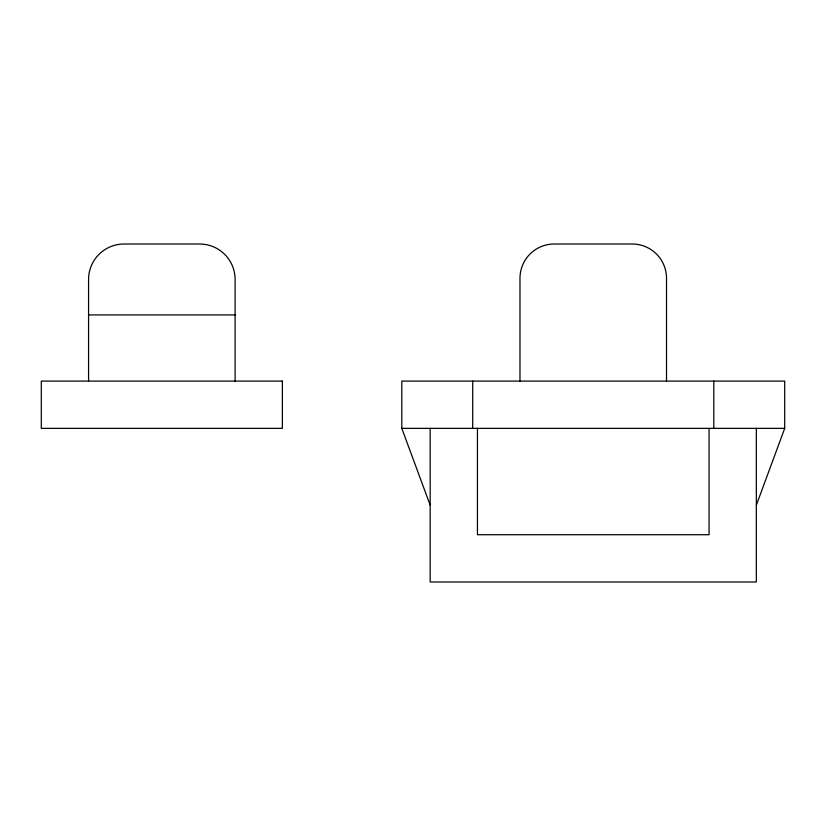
<?xml version="1.0" encoding="UTF-8"?>
<svg xmlns="http://www.w3.org/2000/svg" width="826" height="826" viewBox="0 0 826 826"><rect width="100%" height="100%" fill="white"/><g stroke="black" fill="none" stroke-linecap="round" stroke-linejoin="round"><path stroke-width="1.24" d="M756.337 505.182L784.7 428.364L784.7 381.096L401.808 381.096L401.808 428.364L430.17 505.182M88.568 314.912L235.111 314.912M401.808 428.364L784.7 428.364M756.337 428.364L756.337 581.989L430.17 581.989L430.17 428.364M713.798 381.096L713.798 428.364M709.069 428.364L709.069 534.721L477.438 534.721L477.438 428.364M666.52 381.096L666.52 278.279A34.269 34.269 0 0 0 632.251 244.011L554.256 244.011A34.269 34.269 0 0 0 519.977 278.279L519.977 381.096M472.709 381.096L472.709 428.364M235.111 381.096L235.111 279.456A35.456 35.456 0 0 0 199.655 244.011L124.024 244.011A35.456 35.456 0 0 0 88.568 279.456L88.568 381.096M282.378 381.096L41.3 381.096L41.3 428.364L282.378 428.364L282.378 381.096"/></g></svg>
